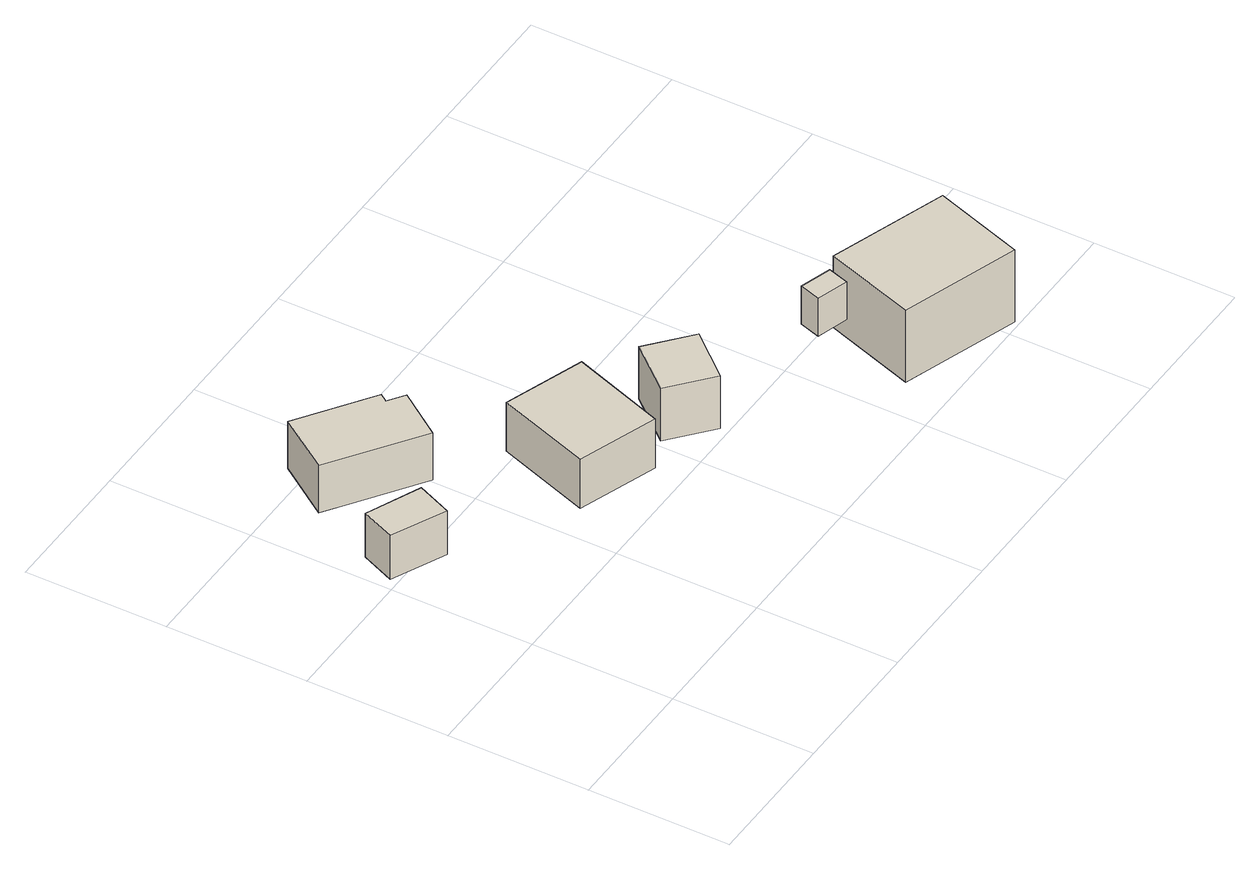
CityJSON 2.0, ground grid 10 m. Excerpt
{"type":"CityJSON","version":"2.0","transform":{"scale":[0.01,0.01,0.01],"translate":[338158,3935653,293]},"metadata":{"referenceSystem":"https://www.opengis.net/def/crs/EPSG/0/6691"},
"CityObjects":{
"building1":{"type":"Building","attributes":{"measuredHeight":3.8,"BuildingIDAttribute.prefecture":"14","BuildingIDAttribute.city":"14151","BuildingDetailAttribute.surveyYear":2015,"BuildingLandSlideRiskAttribute.description":"1","BuildingLandSlideRiskAttribute.areaType":"1"},"geometry":[{"type":"Solid","lod":"1","boundaries":[[[[0,1,2,3]],[[2,4,5,3]],[[1,6,4,2]],[[0,7,6,1]],[[3,5,7,0]],[[4,6,7,5]]]]}]},
"building2":{"type":"Building","attributes":{"usage":"411","measuredHeight":8,"storeysAboveGround":1,"BuildingIDAttribute.prefecture":"14","BuildingIDAttribute.city":"14151","BuildingDetailAttribute.totalFloorArea":27.31,"BuildingDetailAttribute.buildingFootprintArea":27.31,"BuildingDetailAttribute.buildingStructureType":"601","BuildingDetailAttribute.buildingStructureOrgType":"1","BuildingDetailAttribute.orgUsage":"10","BuildingDetailAttribute.surveyYear":2015,"BuildingLandSlideRiskAttribute.description":"1","BuildingLandSlideRiskAttribute.areaType":"1"},"geometry":[{"type":"Solid","lod":"1","boundaries":[[[[8,9,10,11,12,13]],[[12,14,15,13]],[[11,16,14,12]],[[10,17,16,11]],[[9,18,17,10]],[[8,19,18,9]],[[13,15,19,8]],[[14,16,17,18,19,15]]]]}]},
"building3":{"type":"Building","attributes":{"usage":"411","measuredHeight":4.1,"storeysAboveGround":1,"BuildingIDAttribute.prefecture":"14","BuildingIDAttribute.city":"14151","BuildingDetailAttribute.totalFloorArea":33.57,"BuildingDetailAttribute.buildingFootprintArea":33.57,"BuildingDetailAttribute.buildingStructureType":"601","BuildingDetailAttribute.buildingStructureOrgType":"1","BuildingDetailAttribute.orgUsage":"10","BuildingDetailAttribute.surveyYear":2015,"BuildingLandSlideRiskAttribute.description":"1","BuildingLandSlideRiskAttribute.areaType":"1"},"geometry":[{"type":"Solid","lod":"1","boundaries":[[[[20,21,22,23]],[[22,24,25,23]],[[21,26,24,22]],[[20,27,26,21]],[[23,25,27,20]],[[24,26,27,25]]]]}]},
"building4":{"type":"Building","attributes":{"usage":"411","measuredHeight":5.4,"storeysAboveGround":1,"BuildingIDAttribute.prefecture":"14","BuildingIDAttribute.city":"14151","BuildingDetailAttribute.totalFloorArea":12.86,"BuildingDetailAttribute.buildingFootprintArea":12.86,"BuildingDetailAttribute.buildingStructureType":"601","BuildingDetailAttribute.buildingStructureOrgType":"1","BuildingDetailAttribute.orgUsage":"10","BuildingDetailAttribute.surveyYear":2015},"geometry":[{"type":"Solid","lod":"1","boundaries":[[[[28,29,30,31]],[[30,32,33,31]],[[29,34,32,30]],[[28,35,34,29]],[[31,33,35,28]],[[32,34,35,33]]]]}]},
"building5":{"type":"Building","attributes":{"measuredHeight":3.2,"BuildingIDAttribute.prefecture":"14","BuildingIDAttribute.city":"14151","BuildingDetailAttribute.surveyYear":2015,"BuildingLandSlideRiskAttribute.description":"1","BuildingLandSlideRiskAttribute.areaType":"1"},"geometry":[{"type":"Solid","lod":"1","boundaries":[[[[36,37,38,39]],[[38,40,41,39]],[[37,42,40,38]],[[36,43,42,37]],[[39,41,43,36]],[[40,42,43,41]]]]}]},
"building6":{"type":"Building","attributes":{"usage":"451","measuredHeight":6.7,"storeysAboveGround":1,"BuildingIDAttribute.prefecture":"14","BuildingIDAttribute.city":"14151","BuildingDetailAttribute.totalFloorArea":47.51,"BuildingDetailAttribute.buildingFootprintArea":47.51,"BuildingDetailAttribute.buildingStructureType":"601","BuildingDetailAttribute.buildingStructureOrgType":"1","BuildingDetailAttribute.orgUsage":"200","BuildingDetailAttribute.surveyYear":2015,"BuildingLandSlideRiskAttribute.description":"1","BuildingLandSlideRiskAttribute.areaType":"1"},"geometry":[{"type":"Solid","lod":"1","boundaries":[[[[44,45,46,47]],[[46,48,49,47]],[[45,50,48,46]],[[44,51,50,45]],[[47,49,51,44]],[[48,50,51,49]]]]}]}
},
"vertices":[
[161,2280,84],[544,2111,84],[438,1863,84],[59,2041,84],[438,1863,434],[59,2041,434],[544,2111,434],[161,2280,434],
[537,3054,182],[1047,2697,182],[1009,2641,182],[1123,2561,182],[895,2239,182],[274,2679,182],[895,2239,558],[274,2679,558],[1123,2561,558],[1009,2641,558],[1047,2697,558],[537,3054,558],
[1458,2054,84],[2022,1857,84],[1789,1193,84],[1226,1391,84],[1789,1193,474],[1226,1391,474],[2022,1857,474],[1458,2054,474],
[2201,1557,177],[2493,1305,177],[2217,988,177],[1930,1240,177],[2217,988,595],[1930,1240,595],[2493,1305,595],[2201,1557,595],
[3164,980,325],[3387,910,325],[3342,764,325],[3118,833,325],[3342,764,628],[3118,833,628],[3387,910,628],[3164,980,628],
[3506,957,58],[4337,678,58],[4121,35,58],[3290,314,58],[4121,35,632],[3290,314,632],[4337,678,632],[3506,957,632]
]}
